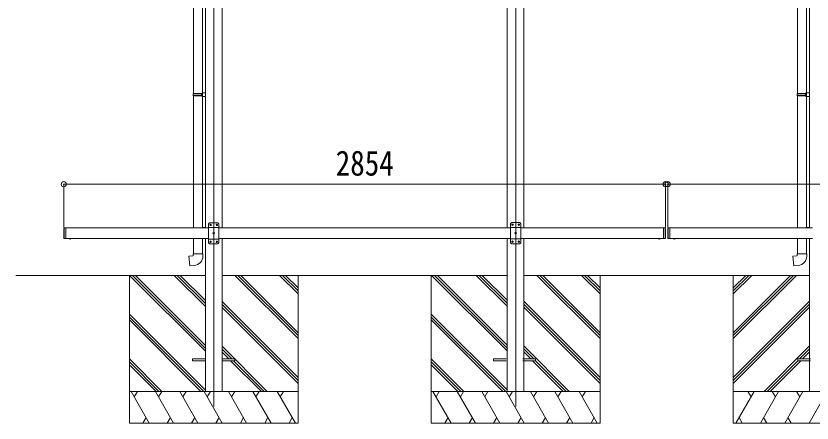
# Model space of a CAD drawing. Units: millimetres at full size; details may follow other scales. Extents: x -6988 to 7066, y -4877 to 4823.
# Drawn here: x -450 to 3326, y -2418 to -488 of the extents above; entities that cross this region are included whole.
import ezdxf
from ezdxf.enums import TextEntityAlignment as Align

# ---------------------------------------------------------------- set-up
doc = ezdxf.new("R2010")
doc.units = ezdxf.units.MM
doc.header["$LTSCALE"] = 25
doc.header["$PDMODE"] = 32
doc.header["$PDSIZE"] = 25
for name, color, linetype, lineweight in [('0-0_0', 7, 'Continuous', 9), ('0-1_本体', 4, 'Continuous', 9), ('0-2_部品', 7, 'Continuous', 9), ('0-4_TABLE1', 3, 'Continuous', 9), ('0-5_DIM1', 3, 'Continuous', 9), ('0-8_PARTS2', 2, 'Continuous', 9), ('0-A_寸法', 6, 'Continuous', 9)]:
    doc.layers.add(name, color=color, linetype=linetype, lineweight=lineweight)
doc.styles.add('ＭＳ ゴシック', font='')
doc.styles.get('ＭＳ ゴシック').set_extended_font_data('MS Gothic')

msp = doc.modelspace()

# ---------------------------------------------------------------- linework, layer by layer
at = {"layer": '0-0_0'}
for p, q in [((448.86, -1717.53), (-449.64, -1717.53)), ((88.26, -1717.53), (88.26, -2417.53)), ((448.86, -2077.4), (88.99, -1717.53)), ((448.86, -2063.25), (103.14, -1717.53)), ((448.86, -2049.11), (117.28, -1717.53)), ((448.86, -1865.27), (301.13, -1717.53)), ((448.86, -1851.12), (315.27, -1717.53)), ((448.86, -1836.98), (329.41, -1717.53)), ((1880.86, -1717.53), (527.86, -1717.53)), ((888.26, -2017.32), (588.47, -1717.53)), ((888.26, -2003.17), (602.61, -1717.53)), ((888.26, -1989.03), (616.75, -1717.53)), ((888.26, -1805.19), (800.6, -1717.53)), ((888.26, -1791.04), (814.75, -1717.53)), ((888.26, -1776.9), (828.89, -1717.53)), ((888.26, -1717.53), (888.26, -2417.53)), ((1520.26, -1717.53), (1520.26, -2417.53)), ((1880.86, -2077.4), (1520.99, -1717.53)), ((1880.86, -2063.25), (1535.14, -1717.53)), ((1880.86, -2049.11), (1549.28, -1717.53)), ((1880.86, -1865.27), (1733.13, -1717.53)), ((1880.86, -1851.12), (1747.27, -1717.53)), ((1880.86, -1836.98), (1761.41, -1717.53)), ((1959.86, -1717.53), (2512.94, -1717.53)), ((2320.26, -2017.32), (2020.47, -1717.53)), ((2320.26, -2003.17), (2034.61, -1717.53)), ((2320.26, -1989.03), (2048.75, -1717.53)), ((2138.96, -1717.54), (3050.04, -1717.54)), ((2138.96, -1717.54), (3050.04, -1717.54)), ((3133.76, -1717.54), (2222.68, -1717.54)), ((3133.76, -1717.54), (2222.68, -1717.54)), ((2320.26, -1805.19), (2232.6, -1717.53)), ((2320.26, -1791.04), (2246.75, -1717.53)), ((2320.26, -1776.9), (2260.89, -1717.53)), ((2320.26, -1717.53), (2320.26, -2417.53)), ((3312.86, -1717.53), (2759.78, -1717.53)), ((2952.46, -1717.53), (2952.46, -2417.53)), ((2952.46, -1989.03), (3223.97, -1717.53)), ((2952.46, -2003.17), (3238.11, -1717.53)), ((2952.46, -2017.32), (3252.25, -1717.53)), ((2952.46, -1776.9), (3011.83, -1717.53)), ((2952.46, -1791.04), (3025.98, -1717.53)), ((2952.46, -1805.19), (3040.12, -1717.53)), ((888.26, -2201.16), (527.86, -1840.77)), ((2320.26, -2201.16), (1959.86, -1840.77)), ((2952.46, -2201.16), (3312.86, -1840.77)), ((888.26, -2215.31), (527.86, -1854.91)), ((888.26, -2229.45), (527.86, -1869.05)), ((2320.26, -2215.31), (1959.86, -1854.91)), ((2320.26, -2229.45), (1959.86, -1869.05)), ((2952.46, -2215.31), (3312.86, -1854.91)), ((2952.46, -2229.45), (3312.86, -1869.05)), ((448.86, -2261.24), (88.26, -1900.64)), ((441.01, -2267.53), (88.26, -1914.78)), ((1880.86, -2261.24), (1520.26, -1900.64)), ((1873.01, -2267.53), (1520.26, -1914.78)), ((426.86, -2267.53), (88.26, -1928.93)), ((1858.86, -2267.53), (1520.26, -1928.93)), ((742.49, -2267.53), (527.86, -2052.9)), ((573.85, -2113.03), (527.86, -2067.04)), ((2174.49, -2267.53), (1959.86, -2052.9)), ((2005.85, -2113.03), (1959.86, -2067.04)), ((3098.23, -2267.53), (3312.86, -2052.9)), ((3266.87, -2113.03), (3312.86, -2067.04)), ((243.02, -2267.53), (88.26, -2112.77)), ((559.71, -2113.03), (527.86, -2081.19)), ((1675.02, -2267.53), (1520.26, -2112.77)), ((1991.71, -2113.03), (1959.86, -2081.19)), ((3281.01, -2113.03), (3312.86, -2081.19)), ((228.87, -2267.53), (88.26, -2126.92)), ((214.73, -2267.53), (88.26, -2141.06)), ((714.21, -2267.53), (568.71, -2122.03)), ((728.35, -2267.53), (582.85, -2122.03)), ((1660.87, -2267.53), (1520.26, -2126.92)), ((1646.73, -2267.53), (1520.26, -2141.06)), ((2146.21, -2267.53), (2000.71, -2122.03)), ((2160.35, -2267.53), (2014.85, -2122.03)), ((3112.37, -2267.53), (3257.87, -2122.03)), ((3126.51, -2267.53), (3272.01, -2122.03)), ((88.26, -2267.53), (888.26, -2267.53)), ((182.73, -2417.53), (96.13, -2267.53)), ((126.13, -2267.53), (111.13, -2293.51)), ((298.2, -2417.53), (211.6, -2267.53)), ((241.6, -2267.53), (226.6, -2293.51)), ((413.67, -2417.53), (327.07, -2267.53)), ((342.07, -2293.51), (357.07, -2267.53)), ((529.14, -2417.53), (442.54, -2267.53)), ((457.54, -2293.51), (472.54, -2267.53)), ((644.61, -2417.53), (558.01, -2267.53)), ((573.01, -2293.51), (588.01, -2267.53)), ((760.08, -2417.53), (673.48, -2267.53)), ((688.48, -2293.51), (703.48, -2267.53)), ((875.55, -2417.53), (788.95, -2267.53)), ((803.95, -2293.51), (818.95, -2267.53)), ((1520.26, -2267.53), (2320.26, -2267.53)), ((1614.73, -2417.53), (1528.13, -2267.53)), ((1558.13, -2267.53), (1543.13, -2293.51)), ((1730.2, -2417.53), (1643.6, -2267.53)), ((1673.6, -2267.53), (1658.6, -2293.51)), ((1845.67, -2417.53), (1759.07, -2267.53)), ((1774.07, -2293.51), (1789.07, -2267.53)), ((1961.14, -2417.53), (1874.54, -2267.53)), ((1889.54, -2293.51), (1904.54, -2267.53)), ((2076.61, -2417.53), (1990.01, -2267.53)), ((2005.01, -2293.51), (2020.01, -2267.53)), ((2192.08, -2417.53), (2105.48, -2267.53)), ((2120.48, -2293.51), (2135.48, -2267.53)), ((2307.55, -2417.53), (2220.95, -2267.53)), ((2235.95, -2293.51), (2250.95, -2267.53)), ((3752.46, -2267.53), (2952.46, -2267.53)), ((2965.17, -2417.53), (3051.77, -2267.53)), ((3036.77, -2293.51), (3021.77, -2267.53)), ((3080.64, -2417.53), (3167.24, -2267.53)), ((3152.24, -2293.51), (3137.24, -2267.53)), ((3196.11, -2417.53), (3282.71, -2267.53)), ((3267.71, -2293.51), (3252.71, -2267.53)), ((3311.58, -2417.53), (3398.18, -2267.53)), ((167.73, -2391.55), (152.74, -2417.53)), ((283.2, -2391.55), (268.21, -2417.53)), ((398.67, -2391.55), (383.67, -2417.53)), ((514.14, -2391.55), (499.14, -2417.53)), ((629.61, -2391.55), (614.61, -2417.53)), ((745.08, -2391.55), (730.09, -2417.53)), ((860.55, -2391.55), (845.56, -2417.53)), ((1599.73, -2391.55), (1584.74, -2417.53)), ((1715.2, -2391.55), (1700.21, -2417.53)), ((1830.67, -2391.55), (1815.67, -2417.53)), ((1946.14, -2391.55), (1931.14, -2417.53)), ((2061.61, -2391.55), (2046.61, -2417.53)), ((2177.08, -2391.55), (2162.09, -2417.53)), ((2292.55, -2391.55), (2277.56, -2417.53)), ((2980.17, -2391.55), (2995.17, -2417.53)), ((3095.64, -2391.55), (3110.64, -2417.53)), ((3211.11, -2391.55), (3226.11, -2417.53)), ((888.26, -2417.53), (88.26, -2417.53)), ((2320.26, -2417.53), (1520.26, -2417.53)), ((2952.46, -2417.53), (3752.46, -2417.53))]:
    msp.add_line(p, q, dxfattribs=at)
at = {"layer": '0-1_本体'}
for p, q in [((448.86, 194.93), (448.86, -1492.53)), ((527.86, 194.93), (527.86, -1492.53)), ((1880.76, 194.93), (1880.76, -1492.53)), ((1959.76, 194.93), (1959.76, -1492.53)), ((3312.96, 194.93), (3312.96, -1492.53)), ((448.86, -1542.53), (448.86, -2267.53)), ((527.86, -1542.53), (527.86, -2267.53)), ((1880.76, -1542.53), (1880.76, -2267.53)), ((1959.76, -1542.53), (1959.76, -2267.53)), ((3312.96, -1542.53), (3312.96, -2267.53)), ((388.26, -2113.03), (388.26, -2122.03)), ((448.86, -2113.03), (388.26, -2113.03)), ((588.26, -2113.03), (527.86, -2113.03)), ((588.26, -2113.03), (588.26, -2122.03)), ((1814.45, -2113.03), (1814.45, -2122.03)), ((1875.06, -2113.03), (1814.45, -2113.03)), ((2014.45, -2113.03), (1954.06, -2113.03)), ((2014.45, -2113.03), (2014.45, -2122.03)), ((3258.27, -2113.03), (3258.27, -2122.03)), ((3258.27, -2113.03), (3318.66, -2113.03)), ((448.86, -2122.03), (388.26, -2122.03)), ((588.26, -2122.03), (527.86, -2122.03)), ((1875.06, -2122.03), (1814.45, -2122.03)), ((2014.45, -2122.03), (1954.06, -2122.03)), ((3258.27, -2122.03), (3318.66, -2122.03))]:
    msp.add_line(p, q, dxfattribs=at)
at = {"layer": '0-2_部品'}
for p, q in [((392.96, -117.59), (392.96, -854.77)), ((434.96, -120.15), (434.96, -852.22)), ((3256.96, -117.59), (3256.96, -854.77)), ((3298.96, -120.15), (3298.96, -852.22)), ((390.96, -856.77), (391.96, -854.77)), ((390.96, -856.77), (434.96, -856.77)), ((390.96, -856.77), (390.96, -864.77)), ((390.96, -864.77), (434.96, -864.77)), ((390.96, -864.77), (391.96, -866.77)), ((391.96, -854.77), (434.96, -854.77)), ((391.96, -866.77), (434.96, -866.77)), ((392.96, -866.77), (392.96, -1492.53)), ((430.49, -856.77), (430.06, -854.77)), ((432.96, -852.27), (448.96, -851.8)), ((432.96, -854.27), (432.96, -852.27)), ((432.96, -854.27), (434.96, -854.27)), ((432.96, -869.27), (432.96, -867.27)), ((448.96, -851.8), (448.96, -869.74)), ((3254.96, -856.77), (3255.96, -854.77)), ((3254.96, -856.77), (3298.96, -856.77)), ((3254.96, -856.77), (3254.96, -864.77)), ((3254.96, -864.77), (3298.96, -864.77)), ((3254.96, -864.77), (3255.96, -866.77)), ((3255.96, -854.77), (3298.96, -854.77)), ((3255.96, -866.77), (3298.96, -866.77)), ((3256.96, -866.77), (3256.96, -1492.53)), ((3294.49, -856.77), (3294.06, -854.77)), ((3296.96, -852.27), (3312.96, -851.8)), ((3296.96, -854.27), (3296.96, -852.27)), ((3296.96, -854.27), (3298.96, -854.27)), ((3296.96, -869.27), (3296.96, -867.27)), ((3312.96, -851.8), (3312.96, -869.74)), ((432.96, -869.27), (448.96, -869.74)), ((434.96, -869.33), (434.94, -1490.38)), ((3296.96, -869.27), (3312.96, -869.74)), ((3298.96, -869.33), (3298.94, -1490.38)), ((432.96, -1490.43), (448.96, -1489.96)), ((432.96, -1492.43), (432.96, -1490.43)), ((432.96, -1492.43), (434.96, -1492.43)), ((434.96, -1492.53), (434.96, -1492.43)), ((3296.96, -1490.43), (3312.96, -1489.96)), ((3296.96, -1492.43), (3296.96, -1490.43)), ((3296.96, -1492.43), (3298.96, -1492.43)), ((3298.96, -1492.53), (3298.96, -1492.43)), ((392.96, -1542.53), (392.96, -1614.93)), ((434.96, -1542.53), (434.96, -1614.93)), ((3256.96, -1542.53), (3256.96, -1614.93)), ((3298.96, -1542.53), (3298.96, -1614.93)), ((390.96, -1614.93), (436.96, -1614.93)), ((390.96, -1624.93), (390.96, -1614.93)), ((436.96, -1614.93), (436.96, -1625.85)), ((3254.96, -1614.93), (3300.96, -1614.93)), ((3254.96, -1624.93), (3254.96, -1614.93)), ((3300.96, -1614.93), (3300.96, -1625.85))]:
    msp.add_line(p, q, dxfattribs=at)
for points in [[(430.49, -856.77), (430.49, -864.77), (430.06, -866.77)], [(432.96, -867.27), (434.96, -867.27), (434.96, -854.27)], [(3294.49, -856.77), (3294.49, -864.77), (3294.06, -866.77)], [(3296.96, -867.27), (3298.96, -867.27), (3298.96, -854.27)], [(395.89, -1670.68), (375.05, -1672.5), (371.04, -1626.68), (390.96, -1624.93)], [(3259.89, -1670.68), (3239.05, -1672.5), (3235.04, -1626.68), (3254.96, -1624.93)]]:
    msp.add_lwpolyline(points, dxfattribs=at)
for centre in [(391.96, -1625.85), (3255.96, -1625.85)]:
    msp.add_arc(centre, 45, 275, 0, dxfattribs=at)
at = {"layer": '0-4_TABLE1'}
for p, q in [((463.36, -1492.53), (-212.64, -1492.53)), ((1895.26, -1492.53), (513.36, -1492.53)), ((2621.36, -1492.53), (1945.26, -1492.53)), ((2651.36, -1492.53), (3327.46, -1492.53)), ((463.36, -1542.53), (-212.64, -1542.53)), ((1895.26, -1542.53), (513.36, -1542.53)), ((2621.36, -1542.53), (1945.26, -1542.53)), ((2651.36, -1542.53), (3327.46, -1542.53))]:
    msp.add_line(p, q, dxfattribs=at)
at = {"layer": '0-5_DIM1'}
for p, q in [((468.26, -1468.06), (463.26, -1473.06)), ((468.26, -1468.06), (508.26, -1468.06)), ((508.26, -1468.06), (513.26, -1473.06)), ((1900.26, -1467.53), (1895.26, -1472.53)), ((1900.26, -1467.53), (1940.26, -1467.53)), ((1940.26, -1467.53), (1945.26, -1472.53)), ((-222.64, -1494.53), (-220.64, -1492.53)), ((-222.64, -1494.53), (-222.64, -1540.53)), ((-220.64, -1492.53), (-220.64, -1542.53)), ((-212.64, -1492.53), (-220.64, -1492.53)), ((-212.64, -1492.53), (-212.64, -1542.53)), ((463.26, -1563.06), (463.26, -1473.06)), ((463.26, -1490.76), (513.26, -1490.76)), ((472, -1478.48), (471.16, -1478.48)), ((474.52, -1477.64), (475.36, -1477.64)), ((502, -1478.48), (501.16, -1478.48)), ((504.52, -1477.64), (505.36, -1477.64)), ((513.26, -1473.06), (513.26, -1563.06)), ((1800.46, -1492.53), (1800.46, -1492.43)), ((1895.26, -1562.53), (1895.26, -1472.53)), ((1895.26, -1490.23), (1945.26, -1490.23)), ((1904, -1477.95), (1903.16, -1477.95)), ((1906.52, -1477.11), (1907.36, -1477.11)), ((1934, -1477.95), (1933.16, -1477.95)), ((1936.52, -1477.11), (1937.36, -1477.11)), ((1945.26, -1472.53), (1945.26, -1562.53)), ((2621.36, -1492.53), (2621.36, -1542.53)), ((2629.36, -1492.53), (2629.36, -1542.53)), ((2631.36, -1494.53), (2631.36, -1540.53)), ((2641.36, -1494.53), (2641.36, -1540.53)), ((2643.36, -1492.53), (2643.36, -1542.53)), ((2651.36, -1492.53), (2651.36, -1542.53)), ((-222.64, -1540.53), (-220.64, -1542.53)), ((-212.64, -1542.53), (-220.64, -1542.53)), ((-186.74, -1542.53), (-198.54, -1542.53)), ((-198.54, -1542.53), (-198.54, -1543.04)), ((-186.74, -1543.04), (-198.54, -1543.04)), ((-190.14, -1542.53), (-195.14, -1542.53)), ((-186.74, -1542.53), (-186.74, -1543.04)), ((463.26, -1545.36), (513.26, -1545.36)), ((487, -1518.48), (486.16, -1518.48)), ((489.52, -1517.64), (490.36, -1517.64)), ((1895.26, -1544.83), (1945.26, -1544.83)), ((1919, -1517.95), (1918.16, -1517.95)), ((1921.52, -1517.11), (1922.36, -1517.11)), ((2595.46, -1542.53), (2607.26, -1542.53)), ((2595.46, -1542.53), (2595.46, -1543.04)), ((2595.46, -1542.53), (2607.26, -1542.53)), ((2595.46, -1542.53), (2595.46, -1543.04)), ((2595.46, -1543.04), (2607.26, -1543.04)), ((2595.46, -1543.04), (2607.26, -1543.04)), ((2598.86, -1542.53), (2603.86, -1542.53)), ((2598.86, -1542.53), (2603.86, -1542.53)), ((2607.26, -1542.53), (2607.26, -1543.04)), ((2607.26, -1542.53), (2607.26, -1543.04)), ((2629.36, -1542.53), (2619.36, -1542.53)), ((2631.36, -1540.53), (2629.36, -1542.53)), ((2641.36, -1540.53), (2643.36, -1542.53)), ((2643.36, -1542.53), (2653.36, -1542.53)), ((2677.26, -1542.53), (2665.46, -1542.53)), ((2665.46, -1542.53), (2665.46, -1543.04)), ((2677.26, -1542.53), (2665.46, -1542.53)), ((2665.46, -1542.53), (2665.46, -1543.04)), ((2677.26, -1543.04), (2665.46, -1543.04)), ((2677.26, -1543.04), (2665.46, -1543.04)), ((2673.86, -1542.53), (2668.86, -1542.53)), ((2673.86, -1542.53), (2668.86, -1542.53)), ((2677.26, -1542.53), (2677.26, -1543.04)), ((2677.26, -1542.53), (2677.26, -1543.04)), ((468.26, -1568.06), (463.26, -1563.06)), ((508.26, -1568.06), (468.26, -1568.06)), ((472, -1558.48), (471.16, -1558.48)), ((474.52, -1557.64), (475.36, -1557.64)), ((502, -1558.48), (501.16, -1558.48)), ((504.52, -1557.64), (505.36, -1557.64)), ((508.26, -1568.06), (513.26, -1563.06)), ((1900.26, -1567.53), (1895.26, -1562.53)), ((1940.26, -1567.53), (1900.26, -1567.53)), ((1904, -1557.95), (1903.16, -1557.95)), ((1906.52, -1557.11), (1907.36, -1557.11)), ((1934, -1557.95), (1933.16, -1557.95)), ((1936.52, -1557.11), (1937.36, -1557.11)), ((1940.26, -1567.53), (1945.26, -1562.53))]:
    msp.add_line(p, q, dxfattribs=at)
for points in [[(471.16, -1478.48), (471.16, -1477.64), (472, -1477.64)], [(472.84, -1476.8), (472.84, -1475.96), (473.68, -1475.96), (473.68, -1476.8)], [(473.68, -1479.32), (473.68, -1480.16), (472.84, -1480.16), (472.84, -1479.32)], [(475.36, -1477.64), (475.36, -1478.48), (474.52, -1478.48)], [(501.16, -1478.48), (501.16, -1477.64), (502, -1477.64)], [(502.84, -1476.8), (502.84, -1475.96), (503.68, -1475.96), (503.68, -1476.8)], [(503.68, -1479.32), (503.68, -1480.16), (502.84, -1480.16), (502.84, -1479.32)], [(505.36, -1477.64), (505.36, -1478.48), (504.52, -1478.48)], [(1903.16, -1477.95), (1903.16, -1477.11), (1904, -1477.11)], [(1904.84, -1476.27), (1904.84, -1475.43), (1905.68, -1475.43), (1905.68, -1476.27)], [(1905.68, -1478.79), (1905.68, -1479.63), (1904.84, -1479.63), (1904.84, -1478.79)], [(1907.36, -1477.11), (1907.36, -1477.95), (1906.52, -1477.95)], [(1933.16, -1477.95), (1933.16, -1477.11), (1934, -1477.11)], [(1934.84, -1476.27), (1934.84, -1475.43), (1935.68, -1475.43), (1935.68, -1476.27)], [(1935.68, -1478.79), (1935.68, -1479.63), (1934.84, -1479.63), (1934.84, -1478.79)], [(1937.36, -1477.11), (1937.36, -1477.95), (1936.52, -1477.95)], [(2631.36, -1494.53), (2629.36, -1492.53), (2619.36, -1492.53)], [(2641.36, -1494.53), (2643.36, -1492.53), (2653.36, -1492.53)], [(-195.09, -1545.25), (-193.79, -1542.58), (-192.64, -1541.97)], [(-190.19, -1545.25), (-191.49, -1542.58), (-192.64, -1541.97)], [(486.16, -1518.48), (486.16, -1517.64), (487, -1517.64)], [(487.84, -1516.8), (487.84, -1515.96), (488.68, -1515.96), (488.68, -1516.8)], [(488.68, -1519.32), (488.68, -1520.16), (487.84, -1520.16), (487.84, -1519.32)], [(490.36, -1517.64), (490.36, -1518.48), (489.52, -1518.48)], [(1918.16, -1517.95), (1918.16, -1517.11), (1919, -1517.11)], [(1919.84, -1516.27), (1919.84, -1515.43), (1920.68, -1515.43), (1920.68, -1516.27)], [(1920.68, -1518.79), (1920.68, -1519.63), (1919.84, -1519.63), (1919.84, -1518.79)], [(1922.36, -1517.11), (1922.36, -1517.95), (1921.52, -1517.95)], [(2598.91, -1545.25), (2600.21, -1542.58), (2601.36, -1541.97)], [(2598.91, -1545.25), (2600.21, -1542.58), (2601.36, -1541.97)], [(2603.81, -1545.25), (2602.51, -1542.58), (2601.36, -1541.97)], [(2603.81, -1545.25), (2602.51, -1542.58), (2601.36, -1541.97)], [(2668.91, -1545.25), (2670.21, -1542.58), (2671.36, -1541.97)], [(2668.91, -1545.25), (2670.21, -1542.58), (2671.36, -1541.97)], [(2673.81, -1545.25), (2672.51, -1542.58), (2671.36, -1541.97)], [(2673.81, -1545.25), (2672.51, -1542.58), (2671.36, -1541.97)], [(471.16, -1558.48), (471.16, -1557.64), (472, -1557.64)], [(472.84, -1556.8), (472.84, -1555.96), (473.68, -1555.96), (473.68, -1556.8)], [(473.68, -1559.32), (473.68, -1560.16), (472.84, -1560.16), (472.84, -1559.32)], [(475.36, -1557.64), (475.36, -1558.48), (474.52, -1558.48)], [(501.16, -1558.48), (501.16, -1557.64), (502, -1557.64)], [(502.84, -1556.8), (502.84, -1555.96), (503.68, -1555.96), (503.68, -1556.8)], [(503.68, -1559.32), (503.68, -1560.16), (502.84, -1560.16), (502.84, -1559.32)], [(505.36, -1557.64), (505.36, -1558.48), (504.52, -1558.48)], [(1903.16, -1557.95), (1903.16, -1557.11), (1904, -1557.11)], [(1904.84, -1556.27), (1904.84, -1555.43), (1905.68, -1555.43), (1905.68, -1556.27)], [(1905.68, -1558.79), (1905.68, -1559.63), (1904.84, -1559.63), (1904.84, -1558.79)], [(1907.36, -1557.11), (1907.36, -1557.95), (1906.52, -1557.95)], [(1933.16, -1557.95), (1933.16, -1557.11), (1934, -1557.11)], [(1934.84, -1556.27), (1934.84, -1555.43), (1935.68, -1555.43), (1935.68, -1556.27)], [(1935.68, -1558.79), (1935.68, -1559.63), (1934.84, -1559.63), (1934.84, -1558.79)], [(1937.36, -1557.11), (1937.36, -1557.95), (1936.52, -1557.95)]]:
    msp.add_lwpolyline(points, dxfattribs=at)
for centre in [(473.26, -1478.06), (503.26, -1478.06), (1905.26, -1477.53), (1935.26, -1477.53), (488.26, -1518.06), (1920.26, -1517.53), (473.26, -1558.06), (503.26, -1558.06), (1905.26, -1557.53), (1935.26, -1557.53)]:
    msp.add_circle(centre, 3.5, dxfattribs=at)
for centre, radius, start, end in [((472, -1476.8), 0.84, 270, 0), ((472, -1479.32), 0.84, 0, 90), ((474.52, -1476.8), 0.84, 180, 270), ((474.52, -1479.32), 0.84, 90, 180), ((502, -1476.8), 0.84, 270, 0), ((502, -1479.32), 0.84, 0, 90), ((504.52, -1476.8), 0.84, 180, 270), ((504.52, -1479.32), 0.84, 90, 180), ((1904, -1476.27), 0.84, 270, 0), ((1904, -1478.79), 0.84, 0, 90), ((1906.52, -1476.27), 0.84, 180, 270), ((1906.52, -1478.79), 0.84, 90, 180), ((1934, -1476.27), 0.84, 270, 0), ((1934, -1478.79), 0.84, 0, 90), ((1936.52, -1476.27), 0.84, 180, 270), ((1936.52, -1478.79), 0.84, 90, 180), ((-192.64, -1537.61), 8.02, 222.61678, 317.38322), ((487, -1516.8), 0.84, 270, 0), ((487, -1519.32), 0.84, 0, 90), ((489.52, -1516.8), 0.84, 180, 270), ((489.52, -1519.32), 0.84, 90, 180), ((1919, -1516.27), 0.84, 270, 0), ((1919, -1518.79), 0.84, 0, 90), ((1921.52, -1516.27), 0.84, 180, 270), ((1921.52, -1518.79), 0.84, 90, 180), ((2601.36, -1537.61), 8.02, 222.61678, 317.38322), ((2601.36, -1537.61), 8.02, 222.61678, 317.38322), ((2671.36, -1537.61), 8.02, 222.61678, 317.38322), ((2671.36, -1537.61), 8.02, 222.61678, 317.38322), ((472, -1556.8), 0.84, 270, 0), ((472, -1559.32), 0.84, 0, 90), ((474.52, -1556.8), 0.84, 180, 270), ((474.52, -1559.32), 0.84, 90, 180), ((502, -1556.8), 0.84, 270, 0), ((502, -1559.32), 0.84, 0, 90), ((504.52, -1556.8), 0.84, 180, 270), ((504.52, -1559.32), 0.84, 90, 180), ((1904, -1556.27), 0.84, 270, 0), ((1904, -1558.79), 0.84, 0, 90), ((1906.52, -1556.27), 0.84, 180, 270), ((1906.52, -1558.79), 0.84, 90, 180), ((1934, -1556.27), 0.84, 270, 0), ((1934, -1558.79), 0.84, 0, 90), ((1936.52, -1556.27), 0.84, 180, 270), ((1936.52, -1558.79), 0.84, 90, 180)]:
    msp.add_arc(centre, radius, start, end, dxfattribs=at)
at = {"layer": '0-8_PARTS2'}
for p, q in [((488.36, 624.63), (488.36, -2338.82)), ((1920.36, 624.63), (1920.36, -2338.82))]:
    msp.add_line(p, q, dxfattribs=at)
at = {"layer": '0-A_寸法'}
for p, q in [((-222.64, -1285.22), (-222.64, -1489.85)), ((2631.36, -1285.22), (-222.64, -1285.22)), ((2631.36, -1285.22), (2631.36, -1489.85)), ((2641.36, -1285.22), (2641.36, -1489.85)), ((2641.36, -1285.22), (5495.36, -1285.22))]:
    msp.add_line(p, q, dxfattribs=at)
for p in [(-222.64, -1285.22), (2631.36, -1285.22), (2641.36, -1285.22)]:
    msp.add_point(p, dxfattribs=at)

# ---------------------------------------------------------------- texts
at = {"layer": '0-A_寸法', "color": 7, "style": 'ＭＳ ゴシック', "width": 0.85}
msp.add_text('2854', height=119.1, dxfattribs=at).set_placement((1066.86, -1280.22), align=Align.BOTTOM_LEFT)

doc.saveas('drawing.dxf')
